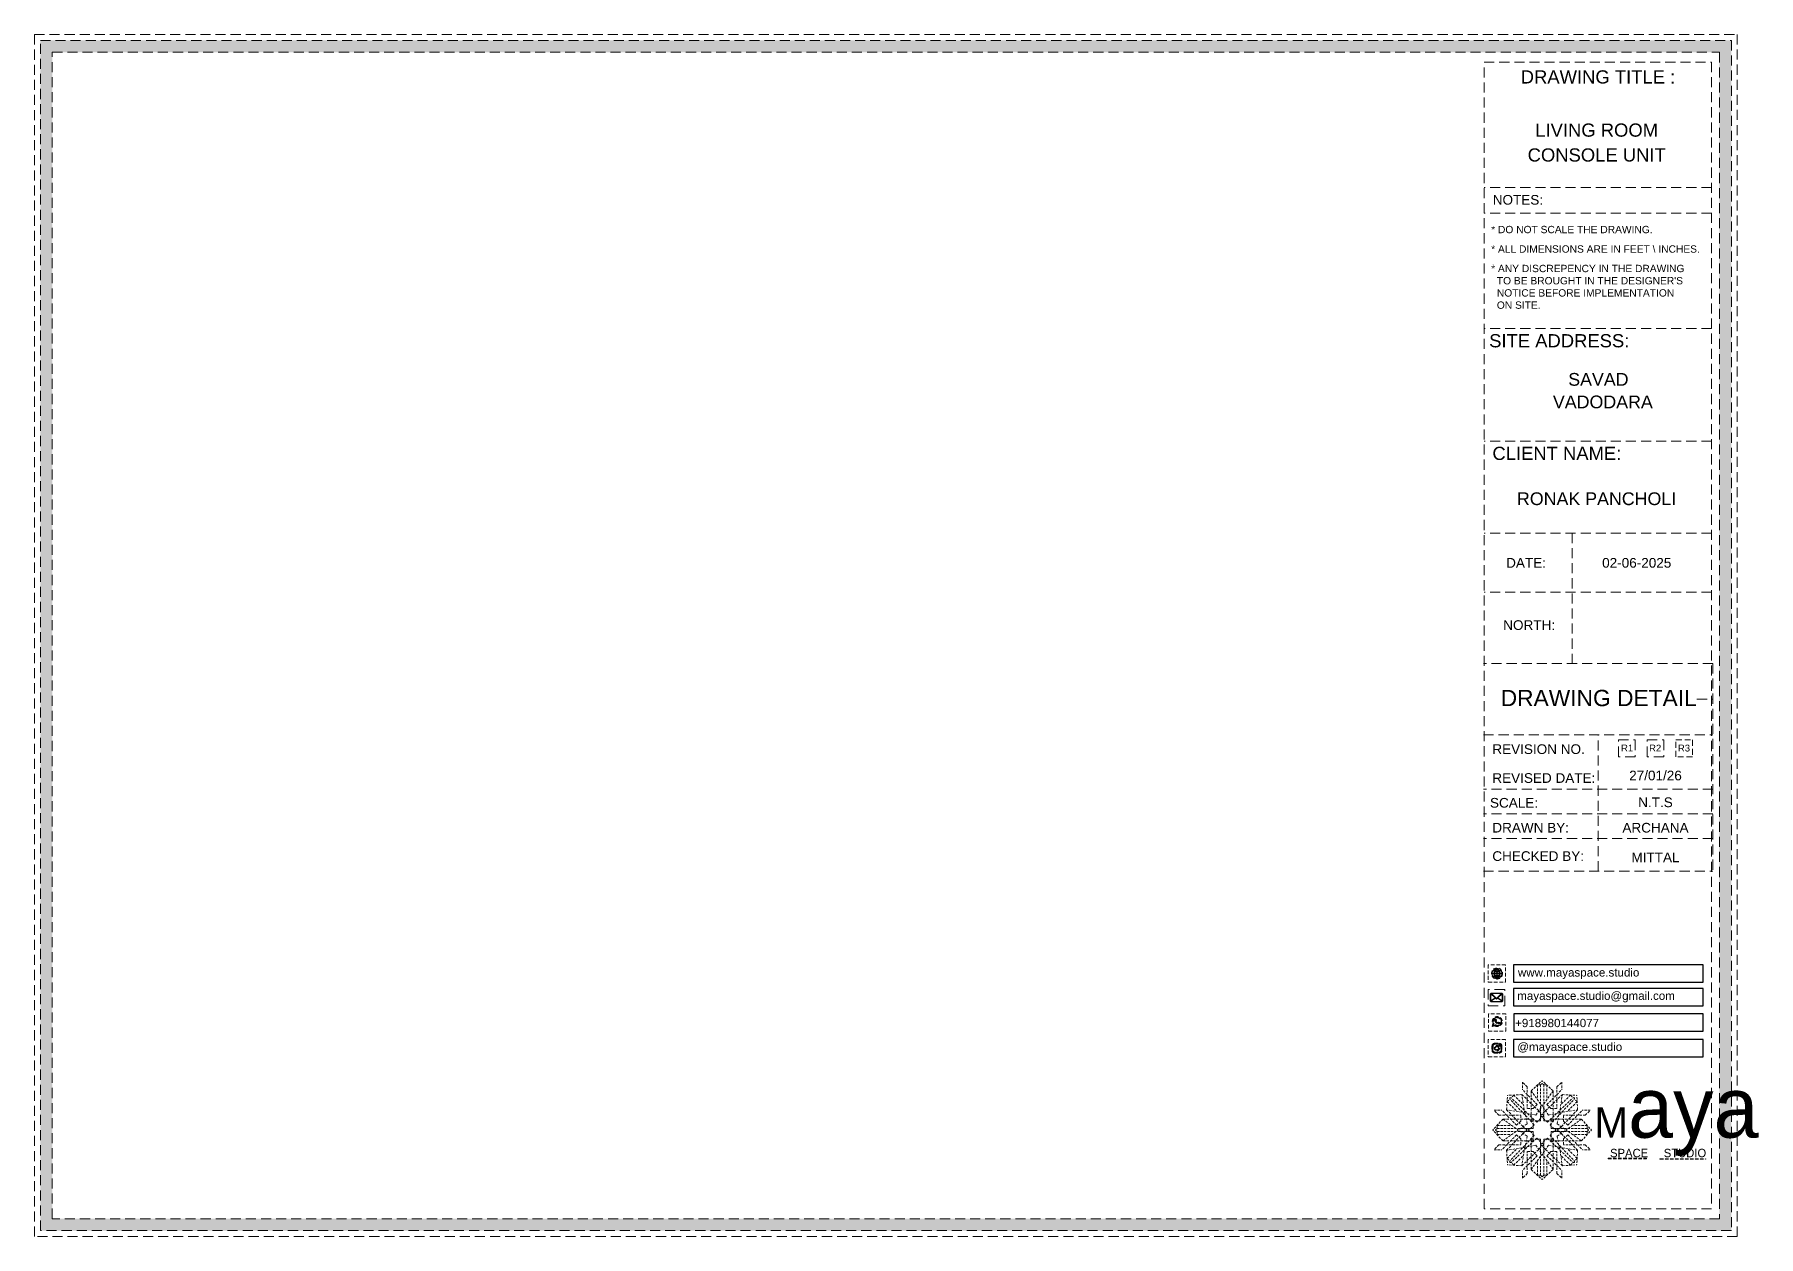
# Model space of a CAD drawing. Header units: millimetres. Extents: x 35877 to 3066687, y -650199 to -40525.
# Drawn here: x 145892.8 to 146064.2, y -179652 to -179532.5 of the extents above; entities that cross this region are included whole.
import ezdxf
from ezdxf.enums import TextEntityAlignment as Align

# ---------------------------------------------------------------- set-up
doc = ezdxf.new("R2010")
doc.units = ezdxf.units.MM
doc.header["$MEASUREMENT"] = 0
doc.linetypes.add('DASHEDX2', pattern=[1.5, 1, -0.5])
doc.layers.add('Dimension', color=10, linetype='DASHEDX2', lineweight=20)
doc.layers.add('NAME PLATE', color=7, linetype='Continuous', lineweight=25)
doc.styles.add('Arial', font='arial.ttf')
doc.styles.get("Standard").update_dxf_attribs({"font": 'arial.ttf', "height": 6})

# ---------------------------------------------------------------- blocks, each defined once
blk = doc.blocks.new('FSFSF')
at = {"color": 42, "lineweight": 5, "true_color": 0xe0ac11}
for p, q in [((28600.03, 143.51), (28600.03, 140.16)), ((28602.15, 141.41), (28600.03, 143.51)), ((28603.86, 139.69), (28608.58, 144.08)), ((28607.9, 142.22), (28608.58, 142.85)), ((28613.31, 139.69), (28608.58, 144.08)), ((28609.27, 142.22), (28608.59, 142.85)), ((28615.02, 141.41), (28617.14, 143.51)), ((28617.14, 143.51), (28617.14, 140.16)), ((28593.19, 131.45), (28593.54, 137.71)), ((28593.39, 135), (28594.56, 136.12)), ((28593.39, 135), (28597.6, 130.78)), ((28599.8, 138.06), (28593.54, 137.71)), ((28595.12, 136.69), (28594.53, 136.69)), ((28594.56, 136.12), (28594.56, 136.71)), ((28605.17, 124.98), (28594.56, 136.12)), ((28596.24, 137.86), (28595.12, 136.69)), ((28606.27, 126.08), (28595.12, 136.69)), ((28596.24, 137.86), (28600.47, 133.65)), ((28601.03, 130), (28599.8, 138.06)), ((28599.8, 138.05), (28608.58, 129.56)), ((28606.47, 133.76), (28600.03, 140.16)), ((28602.15, 141.41), (28602.15, 131.95)), ((28603.86, 126.58), (28603.86, 139.69)), ((28603.86, 139.69), (28608.58, 133.02)), ((28607.9, 142.22), (28606.58, 142.22)), ((28606.58, 142.22), (28606.58, 135.84)), ((28607.9, 142.22), (28607.9, 126.58)), ((28613.31, 139.69), (28608.59, 133.02)), ((28617.37, 138.05), (28608.59, 129.56)), ((28609.27, 142.22), (28609.27, 126.58)), ((28609.27, 142.22), (28610.59, 142.22)), ((28610.59, 142.22), (28610.59, 135.84)), ((28610.7, 133.76), (28617.14, 140.16)), ((28610.9, 126.08), (28622.05, 136.69)), ((28612.02, 124.98), (28622.62, 136.12)), ((28613.31, 126.58), (28613.31, 139.69)), ((28615.02, 141.41), (28615.02, 131.95)), ((28616.14, 130), (28617.37, 138.06)), ((28620.93, 137.86), (28616.7, 133.65)), ((28617.37, 138.06), (28623.63, 137.71)), ((28623.8, 135), (28619.59, 130.78)), ((28620.93, 137.86), (28622.05, 136.69)), ((28622.05, 136.69), (28622.64, 136.69)), ((28622.62, 136.12), (28622.62, 136.71)), ((28623.8, 135), (28622.62, 136.12)), ((28624, 131.45), (28623.65, 137.71)), ((28591.56, 127.39), (28587.17, 122.66)), ((28587.73, 131.22), (28591.08, 131.22)), ((28589.84, 129.1), (28587.73, 131.22)), ((28589.84, 129.1), (28599.29, 129.1)), ((28597.49, 124.78), (28591.08, 131.22)), ((28604.66, 127.39), (28591.56, 127.39)), ((28591.56, 127.39), (28598.23, 122.67)), ((28593.19, 131.45), (28601.69, 122.67)), ((28601.25, 130.22), (28593.19, 131.45)), ((28599.29, 126.5), (28599.29, 129.1)), ((28605.86, 129.18), (28601.03, 130)), ((28602.07, 125.39), (28601.25, 130.22)), ((28604.75, 131.95), (28602.15, 131.95)), ((28603.68, 126.54), (28603.68, 127.39)), ((28604.71, 127.57), (28603.86, 127.57)), ((28604.66, 123.35), (28604.66, 127.39)), ((28604.7, 126.58), (28604.71, 127.57)), ((28606.47, 133.76), (28604.75, 131.95)), ((28605.86, 129.18), (28608.58, 133.02)), ((28606.27, 126.08), (28608.58, 128.27)), ((28607.9, 128.92), (28608.58, 129.56)), ((28607.9, 128.92), (28608.58, 128.27)), ((28611.31, 129.18), (28608.59, 133.02)), ((28609.27, 128.92), (28608.59, 129.56)), ((28609.27, 128.92), (28608.59, 128.27)), ((28610.9, 126.08), (28608.59, 128.27)), ((28610.7, 133.76), (28612.42, 131.95)), ((28611.31, 129.18), (28616.14, 130)), ((28612.42, 131.95), (28615.02, 131.95)), ((28612.46, 126.58), (28612.46, 127.57)), ((28612.46, 127.57), (28613.31, 127.57)), ((28612.52, 123.35), (28612.52, 127.39)), ((28612.52, 127.39), (28625.63, 127.39)), ((28613.51, 126.54), (28613.51, 127.39)), ((28615.12, 125.39), (28615.94, 130.22)), ((28623.99, 131.45), (28615.5, 122.67)), ((28615.94, 130.22), (28624, 131.45)), ((28627.34, 129.1), (28617.89, 129.1)), ((28617.89, 126.5), (28617.89, 129.1)), ((28625.63, 127.39), (28618.96, 122.67)), ((28619.7, 124.78), (28626.1, 131.22)), ((28625.63, 127.39), (28630.02, 122.66)), ((28629.45, 131.22), (28626.1, 131.22)), ((28627.34, 129.1), (28629.45, 131.22)), ((28591.56, 117.94), (28587.17, 122.66)), ((28589.03, 123.35), (28588.4, 122.67)), ((28589.03, 121.98), (28588.4, 122.65)), ((28589.03, 123.35), (28589.03, 124.67)), ((28589.03, 124.67), (28595.4, 124.67)), ((28589.03, 123.35), (28604.66, 123.35)), ((28589.03, 121.98), (28604.66, 121.98)), ((28589.03, 121.98), (28589.03, 120.66)), ((28589.03, 120.66), (28595.4, 120.66)), ((28597.49, 120.54), (28591.08, 114.11)), ((28591.56, 117.94), (28598.23, 122.65)), ((28593.19, 113.88), (28601.69, 122.65)), ((28605.17, 120.35), (28594.56, 109.2)), ((28597.49, 124.78), (28599.29, 126.5)), ((28597.49, 120.54), (28599.29, 118.83)), ((28602.07, 125.39), (28598.23, 122.67)), ((28602.07, 119.94), (28598.23, 122.65)), ((28602.07, 119.94), (28601.25, 115.1)), ((28602.33, 123.35), (28601.69, 122.67)), ((28602.33, 121.98), (28601.69, 122.65)), ((28602.33, 123.35), (28602.97, 122.67)), ((28602.33, 121.98), (28602.97, 122.65)), ((28605.17, 124.98), (28602.97, 122.67)), ((28605.17, 120.35), (28602.97, 122.65)), ((28604.66, 126.54), (28603.68, 126.54)), ((28607.9, 126.58), (28603.86, 126.58)), ((28604.66, 121.98), (28604.66, 117.94)), ((28609.27, 126.58), (28613.31, 126.58)), ((28612.02, 124.98), (28614.21, 122.67)), ((28612.02, 120.35), (28614.21, 122.65)), ((28612.02, 120.35), (28622.62, 109.2)), ((28612.52, 126.54), (28613.51, 126.54)), ((28628.16, 123.35), (28612.52, 123.35)), ((28612.52, 121.98), (28612.52, 117.94)), ((28628.16, 121.98), (28612.52, 121.98)), ((28614.85, 123.35), (28614.21, 122.67)), ((28614.85, 121.98), (28614.21, 122.65)), ((28614.85, 123.35), (28615.5, 122.67)), ((28614.85, 121.98), (28615.5, 122.65)), ((28615.12, 125.39), (28618.96, 122.67)), ((28615.12, 119.94), (28618.96, 122.65)), ((28615.12, 119.94), (28615.94, 115.1)), ((28623.99, 113.88), (28615.5, 122.65)), ((28619.7, 124.78), (28617.89, 126.5)), ((28619.7, 120.54), (28617.89, 118.83)), ((28625.63, 117.94), (28618.96, 122.65)), ((28619.7, 120.54), (28626.1, 114.11)), ((28628.16, 124.67), (28621.78, 124.67)), ((28628.16, 120.66), (28621.78, 120.66)), ((28625.63, 117.94), (28630.02, 122.66)), ((28628.16, 123.35), (28628.16, 124.67)), ((28628.16, 123.35), (28628.78, 122.67)), ((28628.16, 121.98), (28628.78, 122.65)), ((28628.16, 121.98), (28628.16, 120.66)), ((28589.84, 116.23), (28587.73, 114.11)), ((28587.73, 114.11), (28591.08, 114.11)), ((28589.84, 116.23), (28599.29, 116.23)), ((28604.66, 117.94), (28591.56, 117.94)), ((28601.25, 115.1), (28593.19, 113.87)), ((28593.19, 113.87), (28593.54, 107.62)), ((28593.39, 110.32), (28597.6, 114.55)), ((28606.27, 119.15), (28595.12, 108.54)), ((28599.29, 118.83), (28599.29, 116.23)), ((28599.8, 107.17), (28608.58, 115.67)), ((28601.03, 115.23), (28599.8, 107.17)), ((28605.86, 116.05), (28601.03, 115.23)), ((28602.15, 103.82), (28602.15, 113.27)), ((28604.75, 113.27), (28602.15, 113.27)), ((28604.66, 118.78), (28603.68, 118.78)), ((28603.68, 118.78), (28603.68, 117.94)), ((28607.9, 118.65), (28603.86, 118.65)), ((28603.86, 118.65), (28603.86, 105.54)), ((28604.71, 117.66), (28603.86, 117.66)), ((28604.7, 118.65), (28604.71, 117.66)), ((28606.47, 111.47), (28604.75, 113.27)), ((28605.86, 116.05), (28608.58, 112.21)), ((28606.27, 119.15), (28608.58, 116.96)), ((28607.9, 103.01), (28607.9, 118.65)), ((28607.9, 116.31), (28608.58, 116.96)), ((28607.9, 116.31), (28608.58, 115.67)), ((28610.9, 119.15), (28608.59, 116.96)), ((28609.27, 116.31), (28608.59, 116.96)), ((28609.27, 116.31), (28608.59, 115.67)), ((28611.31, 116.05), (28608.59, 112.21)), ((28617.37, 107.17), (28608.59, 115.67)), ((28609.27, 118.65), (28613.31, 118.65)), ((28609.27, 103.01), (28609.27, 118.65)), ((28610.7, 111.47), (28612.42, 113.27)), ((28610.9, 119.15), (28622.05, 108.54)), ((28611.31, 116.05), (28616.14, 115.23)), ((28612.42, 113.27), (28615.02, 113.27)), ((28612.46, 118.65), (28612.46, 117.66)), ((28612.46, 117.66), (28613.31, 117.66)), ((28612.52, 118.78), (28613.51, 118.78)), ((28612.52, 117.94), (28625.63, 117.94)), ((28613.31, 118.65), (28613.31, 105.54)), ((28613.51, 118.78), (28613.51, 117.94)), ((28615.02, 103.82), (28615.02, 113.27)), ((28615.94, 115.1), (28624, 113.87)), ((28616.14, 115.23), (28617.37, 107.17)), ((28617.89, 118.83), (28617.89, 116.23)), ((28627.34, 116.23), (28617.89, 116.23)), ((28623.8, 110.32), (28619.59, 114.55)), ((28624, 113.87), (28623.65, 107.62)), ((28629.45, 114.11), (28626.1, 114.11)), ((28627.34, 116.23), (28629.45, 114.11)), ((28593.39, 110.32), (28594.56, 109.2)), ((28599.8, 107.17), (28593.54, 107.52)), ((28595.12, 108.54), (28594.53, 108.54)), ((28594.56, 109.2), (28594.56, 108.61)), ((28596.24, 107.37), (28595.12, 108.54)), ((28596.24, 107.37), (28600.47, 111.58)), ((28606.47, 111.47), (28600.03, 105.07)), ((28600.03, 101.71), (28600.03, 105.07)), ((28603.86, 105.54), (28608.58, 112.21)), ((28603.86, 105.54), (28608.58, 101.15)), ((28606.58, 103.01), (28606.58, 109.38)), ((28613.31, 105.54), (28608.58, 101.15)), ((28613.31, 105.54), (28608.59, 112.21)), ((28610.59, 103.01), (28610.59, 109.38)), ((28610.7, 111.47), (28617.14, 105.07)), ((28620.93, 107.37), (28616.7, 111.58)), ((28617.14, 101.71), (28617.14, 105.07)), ((28617.37, 107.17), (28623.63, 107.52)), ((28620.93, 107.37), (28622.05, 108.54)), ((28622.05, 108.54), (28622.64, 108.54)), ((28623.8, 110.32), (28622.62, 109.2)), ((28622.62, 109.2), (28622.62, 108.61)), ((28602.15, 103.82), (28600.03, 101.71)), ((28607.9, 103.01), (28606.58, 103.01)), ((28607.9, 103.01), (28608.58, 102.38)), ((28609.27, 103.01), (28608.59, 102.38)), ((28609.27, 103.01), (28610.59, 103.01)), ((28615.02, 103.82), (28617.14, 101.71))]:
    blk.add_line(p, q, dxfattribs=at)
blk = doc.blocks.new('hgwg')
at = {"layer": 'Dimension', "true_color": 0xd39e00}
h = blk.add_hatch(color=42, dxfattribs=at)
h.dxf.hatch_style = 1
h.paths.add_polyline_path([(27505.71, 45.05), (27494.27, 45.05), (27494.27, 44.9), (27505.71, 44.9)])
h = blk.add_hatch(color=42, dxfattribs=at)
h.dxf.hatch_style = 1
h.paths.add_polyline_path([(27523.3, 44.9), (27509.68, 44.9), (27509.68, 44.75), (27523.3, 44.75)])
at = {"layer": 'Dimension', "color": 42, "true_color": 0xd39e00}
for p, q in [((27494.27, 45.05), (27505.71, 45.05)), ((27494.27, 44.9), (27494.27, 45.05)), ((27494.27, 44.9), (27505.71, 44.9)), ((27505.71, 45.05), (27505.71, 44.9)), ((27509.68, 44.9), (27523.3, 44.9)), ((27509.68, 44.9), (27509.68, 44.75)), ((27509.68, 44.75), (27523.3, 44.75)), ((27523.3, 44.75), (27523.3, 44.9))]:
    blk.add_line(p, q, dxfattribs=at)
at = {"layer": 'Dimension', "color": 42, "true_color": 0xd39e00, "attachment_point": 1}
for s, width, insert, char_height in [('{\\fCinzel|b0|i0|c0|p2;\\H1.5x;M\\fAmsterdam One|b0|i0|c0|p2;\\H2x;aya}', 85.3277, (27490.17, 69.17), 6), ('{\\fCinzel|b0|i0|c0|p0;SPACE     STUDIO}', 66.129, (27494.83, 47.86), 2.5)]:
    blk.add_mtext_dynamic_manual_height_columns(s, width=width, gutter_width=30, heights=[0], dxfattribs=dict(at, insert=insert, char_height=char_height))
blk = doc.blocks.new('aggerg')
at = {"layer": 'Dimension', "color": 42, "true_color": 0xd39e00}
blk.add_lwpolyline([(-1.41, 1.41), (1.41, 1.41), (1.41, -1.41), (-1.41, -1.41)], close=True, dxfattribs=at)
at = {"layer": 'NAME PLATE', "lineweight": 0, "insert": (-0.03, 0.62), "char_height": 1.151, "width": 2.2458, "attachment_point": 2, "style": 'Arial'}
blk.add_mtext('R3', dxfattribs=at)
blk = doc.blocks.new('QEGW4TG')
at = {"layer": 'Dimension', "true_color": 0x000000}
h = blk.add_hatch(color=18, dxfattribs=at)
h.dxf.hatch_style = 1
h.paths.add_polyline_path([(2.69, 1.93, 0.170513), (2.95, 1.97, 0.190337), (3.11, 2.18, 0.316231), (3.07, 2.28), (2.79, 2.37, 0.273721), (2.69, 2.34, 0.040749), (2.63, 2.27, -0.441282), (2.53, 2.25, -0.11828), (2.06, 2.64, -0.441282), (2.07, 2.74, 0.040749), (2.13, 2.81, 0.290083), (2.14, 2.92), (2.01, 3.18, 0.316231), (1.91, 3.2, 0.190337), (1.73, 3, 0.170513), (1.72, 2.74, 0.252784)], flags=0)
h.paths.add_polyline_path([(1.19, 1.98), (1.03, 1.3, 0.550912), (1.11, 1.23), (1.75, 1.39, 6.344125)])
h.paths.add_polyline_path([(1.81, 1.7), (1.4, 1.6), (1.5, 2.03, -9.071339)], flags=16)
h.paths.add_polyline_path([(3.11, 2.16, -0.17811), (2.95, 1.97, -0.170513), (2.69, 1.93, -0.252784), (1.72, 2.74, -0.170513), (1.73, 3, -0.17811), (1.89, 3.19, -0.370089), (2.01, 3.18), (2.14, 2.92, -0.307185), (2.13, 2.8, -0.041087), (2.06, 2.73, 0.321676), (2.05, 2.65, 0.126524), (2.55, 2.24, 0.312216), (2.62, 2.26, -0.041087), (2.68, 2.34, -0.290673), (2.79, 2.37), (3.07, 2.28, -0.370089)], flags=0)
h = blk.add_hatch(color=18, dxfattribs=at)
h.dxf.hatch_style = 1
h.paths.add_polyline_path([(2.79, 2.37, 0.273721), (2.69, 2.34, 0.040749), (2.63, 2.27, -0.441282), (2.53, 2.25, -0.11828), (2.06, 2.64, -0.441282), (2.07, 2.74, 0.040749), (2.13, 2.81, 0.290083), (2.14, 2.92), (2.01, 3.18, 0.316231), (1.91, 3.2, 0.190337), (1.73, 3, 0.170513), (1.72, 2.74, 0.252784), (2.69, 1.93, 0.170513), (2.95, 1.97, 0.190337), (3.11, 2.18, 0.316231), (3.07, 2.28)])
for p, q in [((1.19, 1.98), (1.03, 1.3)), ((1.1, 1.23), (1.75, 1.39)), ((1.5, 2.03), (1.4, 1.6)), ((1.4, 1.6), (1.81, 1.7)), ((2.01, 3.18), (2.14, 2.92)), ((3.07, 2.28), (2.8, 2.36))]:
    blk.add_line(p, q)
blk.add_lwpolyline([(0, 0), (4.68, 0), (4.68, 4.68), (0, 4.68)], close=True)
for centre, radius, start, end in [((1.09, 1.29), 0.0598, 164.8483, 282.1458), ((2.39, 2.56), 1.34, 241.4727, 205.6422), ((2.39, 2.56), 1.04, 235.9962, 210.8333), ((2.09, 2.87), 0.39, 159.7007, 198.4072), ((2.96, 3.23), 1.33, 201.4218, 258.1669), ((2.07, 2.87), 0.364, 118.9685, 159.3648), ((1.94, 3.12), 0.0896, 41.8985, 123.1344), ((2.11, 2.68), 0.066, 135.9932, 224.8892), ((1.67, 3.16), 0.586, 312.4617, 321.8728), ((3.12, 3.42), 1.31, 216.5455, 243.5279), ((2.05, 2.87), 0.104, 320.3924, 28.6971), ((2.57, 2.3), 0.066, 234.2482, 323.1441), ((3.11, 1.94), 0.586, 137.2645, 146.6756), ((2.76, 2.27), 0.104, 70.4402, 138.745), ((2.75, 2.31), 0.39, 260.7301, 299.4366), ((2.76, 2.29), 0.364, 299.7725, 340.1688), ((3.03, 2.2), 0.0896, 336.0029, 57.2388)]:
    blk.add_arc(centre, radius, start, end)
blk = doc.blocks.new('ASGERG')
at = {"layer": 'Dimension', "true_color": 0x000000}
h = blk.add_hatch(color=18, dxfattribs=at)
h.dxf.hatch_style = 1
h.paths.add_polyline_path([(0.99, 1.7, 0.353872), (1.69, 1.03), (2.96, 1.03, 0.353872), (3.66, 1.7), (3.66, 2.99, 0.353872), (2.96, 3.67), (1.69, 3.67, 0.353872), (0.99, 2.99)])
h.paths.add_polyline_path([(1.27, 2.97, -0.353872), (1.72, 3.4), (2.94, 3.4, -0.353872), (3.38, 2.97), (3.38, 1.72, -0.353872), (2.94, 1.3), (1.72, 1.3, -0.353872), (1.27, 1.72)], flags=16)
h.paths.add_polyline_path([(3.02, 2.35, -1), (1.64, 2.35, -1)], flags=0)
h.paths.add_polyline_path([(2.74, 2.35, -1), (1.92, 2.35, -1)], flags=0)
h.paths.add_polyline_path([(2.86, 3.02, -1), (3.19, 3.02, -1)], flags=0)
h.paths.add_polyline_path([(1.64, 2.35, 1), (3.02, 2.35, 1)], flags=0)
h = blk.add_hatch(color=18, dxfattribs=at)
h.dxf.hatch_style = 1
h.paths.add_polyline_path([(1.64, 2.35, 1), (3.02, 2.35, 1)])
h.paths.add_polyline_path([(2.74, 2.35, -1), (1.92, 2.35, -1)], flags=16)
h = blk.add_hatch(color=18, dxfattribs=at)
h.dxf.hatch_style = 1
h.paths.add_polyline_path([(3.19, 3.02, 1), (2.86, 3.02, 1)])
for p, q in [((0.99, 2.99), (0.99, 1.7)), ((1.27, 2.97), (1.27, 1.72)), ((1.69, 3.67), (2.96, 3.67)), ((1.69, 1.03), (2.96, 1.03)), ((2.94, 3.4), (1.72, 3.4)), ((2.94, 1.3), (1.72, 1.3)), ((3.38, 2.97), (3.38, 1.72)), ((3.66, 2.99), (3.66, 1.7))]:
    blk.add_line(p, q)
blk.add_lwpolyline([(0, 0), (4.68, 0), (4.68, 4.68), (0, 4.68)], close=True)
for centre, radius in [((2.33, 2.35), 0.694), ((2.33, 2.35), 0.414), ((3.02, 3.02), 0.168)]:
    blk.add_circle(centre, radius)
for centre, radius, start, end in [((1.76, 2.89), 0.778, 94.8631, 172.8127), ((1.76, 1.8), 0.778, 187.1873, 265.1369), ((1.76, 2.91), 0.491, 94.8631, 172.8127), ((1.76, 1.78), 0.491, 187.1873, 265.1369), ((2.9, 2.91), 0.491, 7.1873, 85.1369), ((2.9, 1.78), 0.491, 274.8631, 352.8127), ((2.89, 2.89), 0.778, 7.1873, 85.1369), ((2.89, 1.8), 0.778, 274.8631, 352.8127)]:
    blk.add_arc(centre, radius, start, end)
blk = doc.blocks.new('DTGWEGEARG')
at = {"layer": 'Dimension', "true_color": 0x000000}
h = blk.add_hatch(color=18, dxfattribs=at)
h.dxf.hatch_style = 1
h.paths.add_polyline_path([(3.83, 2.34, 1), (0.85, 2.34, 1)])
h.paths.add_polyline_path([(2.51, 1.01, 0.105795), (2.96, 1.58, -0.055205), (3.3, 1.41, -0.169822)], flags=16)
h.paths.add_polyline_path([(2.41, 1.12), (2.41, 1.69, -0.058279), (2.81, 1.63, -0.103353)], flags=16)
h.paths.add_polyline_path([(2.26, 1.13, -0.101741), (1.87, 1.63, -0.057171), (2.26, 1.69)], flags=16)
h.paths.add_polyline_path([(2.17, 1.01, -0.169822), (1.38, 1.41, -0.055205), (1.72, 1.58, 0.105795)], flags=16)
h.paths.add_polyline_path([(3.02, 1.72, 0.081336), (3.13, 2.27), (3.68, 2.27, -0.152069), (3.4, 1.52, 0.05687)], flags=16)
h.paths.add_polyline_path([(2.87, 1.77, 0.061945), (2.41, 1.84), (2.41, 2.27), (2.98, 2.27, -0.081344)], flags=16)
h.paths.add_polyline_path([(2.26, 1.84, 0.060923), (1.8, 1.77, -0.081344), (1.7, 2.27), (2.26, 2.27)], flags=16)
h.paths.add_polyline_path([(1.66, 1.72, 0.05687), (1.28, 1.52, -0.152069), (1, 2.27), (1.55, 2.27, 0.081336)], flags=16)
h.paths.add_polyline_path([(2.41, 2.42), (2.41, 2.83, 0.061945), (2.87, 2.91, -0.080009), (2.98, 2.42)], flags=16)
h.paths.add_polyline_path([(3.13, 2.42, 0.080116), (3.02, 2.96, 0.05687), (3.4, 3.16, 0.028258), (3.3, 3.27, -0.055205), (2.96, 3.1, 0.105795), (2.51, 3.67, -0.36029), (3.68, 2.42)], flags=16)
h.paths.add_polyline_path([(2.26, 2.42), (1.7, 2.42, -0.080009), (1.8, 2.91, 0.060923), (2.26, 2.84)], flags=16)
h.paths.add_polyline_path([(1.55, 2.42), (1, 2.42, -0.150466), (1.28, 3.16, 0.05687), (1.66, 2.96, 0.080116)], flags=16)
h.paths.add_polyline_path([(2.41, 2.98), (2.41, 3.56, -0.103353), (2.81, 3.05, -0.058279)], flags=16)
h.paths.add_polyline_path([(2.26, 2.99, -0.057171), (1.87, 3.05, -0.101741), (2.26, 3.55)], flags=16)
h.paths.add_polyline_path([(1.72, 3.1, -0.055205), (1.38, 3.27, -0.169822), (2.17, 3.67, 0.105795)], flags=16)
blk.add_lwpolyline([(0, 0), (4.68, 0), (4.68, 4.68), (0, 4.68)], close=True)
at = {"layer": 'Dimension', "color": 18, "true_color": 0x000000}
for p, q in [((1, 2.42), (1.55, 2.42)), ((1, 2.27), (1.55, 2.27)), ((1.7, 2.42), (2.26, 2.42)), ((1.7, 2.27), (2.26, 2.27)), ((2.26, 3.55), (2.26, 2.99)), ((2.26, 2.84), (2.26, 2.42)), ((2.26, 2.27), (2.26, 1.84)), ((2.26, 1.69), (2.26, 1.13)), ((2.41, 3.56), (2.41, 2.98)), ((2.41, 2.83), (2.41, 2.42)), ((2.41, 2.42), (2.98, 2.42)), ((2.41, 2.27), (2.98, 2.27)), ((2.41, 2.27), (2.41, 1.84)), ((2.41, 1.69), (2.41, 1.12)), ((3.13, 2.42), (3.68, 2.42)), ((3.13, 2.27), (3.68, 2.27))]:
    blk.add_line(p, q, dxfattribs=at)
blk.add_circle((2.34, 2.34), 1.49, dxfattribs=at)
for centre, radius, start, end in [((2.34, 2.34), 1.34, 142.3819, 176.6093), ((2.34, 2.34), 1.34, 183.0315, 217.6181), ((2.34, 4.74), 1.9, 236.1399, 249.1595), ((2.34, -0.06), 1.9, 110.8405, 123.8601), ((2.34, 2.34), 1.34, 97.3549, 135.9073), ((2.34, 4.74), 1.75, 236.7417, 249.3811), ((2.34, -0.06), 1.75, 110.6189, 123.2583), ((2.34, 2.34), 1.34, 224.0927, 262.6451), ((3.28, 2.34), 1.73, 159.0567, 177.3789), ((3.28, 2.34), 1.73, 182.3435, 200.9433), ((3.28, 2.34), 1.58, 158.8325, 177.1302), ((3.28, 2.34), 1.58, 182.5658, 201.1675), ((3.28, 2.34), 1.73, 129.9301, 154.0867), ((3.28, 2.34), 1.73, 205.9133, 230.0699), ((2.34, 4.74), 1.9, 253.6799, 267.6253), ((2.34, -0.06), 1.9, 92.3747, 106.3201), ((3.28, 2.34), 1.58, 130.1073, 153.3446), ((2.34, 4.74), 1.75, 254.3336, 267.422), ((2.34, -0.06), 1.75, 92.578, 105.6664), ((3.28, 2.34), 1.58, 206.6554, 229.8927), ((1.4, 2.34), 1.58, 26.6554, 50.2584), ((2.34, 4.74), 1.75, 272.3248, 285.6664), ((2.34, 4.74), 1.9, 272.1415, 286.3201), ((2.34, -0.06), 1.9, 73.6799, 87.8585), ((2.34, -0.06), 1.75, 74.3336, 87.6752), ((1.4, 2.34), 1.58, 309.7416, 333.3446), ((2.34, 2.34), 1.34, 3.3907, 82.6451), ((1.4, 2.34), 1.73, 25.9133, 50.0699), ((1.4, 2.34), 1.73, 309.9301, 334.0867), ((2.34, 2.34), 1.34, 277.3549, 315.9073), ((1.4, 2.34), 1.58, 2.8698, 21.1675), ((1.4, 2.34), 1.58, 338.8325, 357.4342), ((2.34, 4.74), 1.75, 290.6189, 303.2583), ((2.34, -0.06), 1.75, 56.7417, 69.3811), ((2.34, 4.74), 1.9, 290.8405, 303.8601), ((1.4, 2.34), 1.73, 2.6211, 20.9433), ((1.4, 2.34), 1.73, 339.0567, 357.6565), ((2.34, -0.06), 1.9, 56.1399, 69.1595), ((2.34, 2.34), 1.34, 322.3819, 356.9685)]:
    blk.add_arc(centre, radius, start, end, dxfattribs=at)

msp = doc.modelspace()

# ---------------------------------------------------------------- hatches: boundary and pattern name
at = {"layer": 'Dimension', "true_color": 0xd39e00, "transparency": 33554687}
h = msp.add_hatch(color=42, dxfattribs=at)
h.paths.add_polyline_path([(145893.3589, -179533.0755), (145893.3589, -179651.4043), (146061.4694, -179651.4043), (146061.4694, -179533.0755)])
h.paths.add_polyline_path([(145894.5388, -179534.2553), (146060.2895, -179534.2553), (146060.2895, -179650.2244), (145894.5388, -179650.2244)], flags=16)
at = {"layer": 'Dimension', "true_color": 0x000000, "transparency": 33554687}
h = msp.add_hatch(color=18, dxfattribs=at)
h.dxf.hatch_style = 1
h.paths.add_polyline_path([(146038.6173, -179628.6722, 0.41421356), (146038.7426, -179628.547), (146038.7426, -179627.9206, 0.41421356), (146038.6173, -179627.7953), (146037.6221, -179627.7953, 0.41421356), (146037.4968, -179627.9206), (146037.4968, -179628.547, 0.41421356), (146037.6221, -179628.6722)])
h.paths.add_polyline_path([(146038.2121, -179628.2948), (146038.6727, -179628.6023, -0.19891237), (146038.6173, -179628.6252), (146037.6221, -179628.6252, -0.19891237), (146037.5667, -179628.6023), (146038.0273, -179628.2948), (146038.1197, -179628.3813)], flags=16)
h.paths.add_polyline_path([(146038.1197, -179628.3169), (146037.6131, -179627.8428, -0.02878333), (146037.6221, -179627.8423), (146038.6173, -179627.8423, -0.02878333), (146038.6263, -179627.8428)], flags=16)
h.paths.add_polyline_path([(146038.2473, -179628.2619), (146038.6719, -179627.8645, -0.20248192), (146038.6956, -179627.9206), (146038.6956, -179628.547, -0.04307597), (146038.6945, -179628.5604)], flags=16)
h.paths.add_polyline_path([(146037.9921, -179628.2619), (146037.545, -179628.5604, -0.04307597), (146037.5438, -179628.547), (146037.5438, -179627.9206, -0.20248192), (146037.5675, -179627.8645)], flags=16)

# ---------------------------------------------------------------- linework, layer by layer
at = {"color": 18, "true_color": 0x000000, "transparency": 33554687}
for points in [[(146039.8263, -179626.7102), (146058.6629, -179626.7102), (146058.6629, -179624.9886), (146039.8263, -179624.9886)], [(146039.8263, -179629.06), (146058.6629, -179629.06), (146058.6629, -179627.3384), (146039.8263, -179627.3384)], [(146039.8351, -179631.5664), (146058.6629, -179631.5664), (146058.6629, -179629.8448), (146039.8351, -179629.8448)], [(146039.8263, -179634.1327), (146058.6629, -179634.1327), (146058.6629, -179632.4111), (146039.8263, -179632.4111)]]:
    msp.add_lwpolyline(points, close=True, dxfattribs=at)
at = {"layer": 'Dimension', "color": 42, "true_color": 0xd39e00, "transparency": 33554687}
for p, q in [((146059.4908, -179547.7081), (146036.9017, -179547.7081)), ((146059.4908, -179550.2529), (146036.9017, -179550.2529)), ((146059.4908, -179561.7337), (146036.9017, -179561.7337)), ((146059.4908, -179572.9303), (146036.9017, -179572.9303)), ((146059.4908, -179582.0537), (146036.9017, -179582.0537)), ((146045.6416, -179582.0537), (146045.6416, -179595.0219)), ((146059.4908, -179587.9237), (146036.9017, -179587.9237)), ((146059.6276, -179595.0219), (146036.8319, -179595.0219)), ((146059.6276, -179595.0219), (146059.6276, -179615.669)), ((146058.0553, -179598.5614), (146059.6276, -179598.5614)), ((146036.8319, -179602.1009), (146059.6276, -179602.1009)), ((146048.2298, -179615.669), (146048.2298, -179602.1009)), ((146059.6276, -179607.5281), (146036.8319, -179607.5281)), ((146059.6276, -179609.9724), (146036.8319, -179609.9724)), ((146059.6276, -179612.4166), (146036.8319, -179612.4166)), ((146036.8319, -179615.669), (146059.6276, -179615.669))]:
    msp.add_line(p, q, dxfattribs=at)
at = {"layer": 'Dimension', "color": 18, "true_color": 0x000000, "transparency": 33554687}
for p, q in [((146037.4968, -179627.9206), (146037.4968, -179628.547)), ((146037.5438, -179627.9206), (146037.5438, -179628.547)), ((146037.545, -179628.5604), (146037.9921, -179628.2619)), ((146037.5675, -179627.8645), (146037.9921, -179628.2619)), ((146037.6131, -179627.8428), (146038.1197, -179628.3169)), ((146037.6221, -179627.7953), (146038.6173, -179627.7953)), ((146037.6221, -179627.8423), (146038.6173, -179627.8423)), ((146038.1197, -179628.3169), (146038.6263, -179627.8428)), ((146038.2473, -179628.2619), (146038.6719, -179627.8645)), ((146038.6945, -179628.5604), (146038.2473, -179628.2619)), ((146038.6956, -179627.9206), (146038.6956, -179628.547)), ((146038.7426, -179627.9206), (146038.7426, -179628.547)), ((146037.5667, -179628.6023), (146038.0273, -179628.2948)), ((146037.6221, -179628.6252), (146038.6173, -179628.6252)), ((146037.6221, -179628.6722), (146038.6173, -179628.6722)), ((146038.0273, -179628.2948), (146038.1197, -179628.3813)), ((146038.1197, -179628.3813), (146038.2121, -179628.2948)), ((146038.6727, -179628.6023), (146038.2121, -179628.2948))]:
    msp.add_line(p, q, dxfattribs=at)
at = {"layer": 'Dimension', "color": 42, "true_color": 0xd39e00, "transparency": 33554687}
for points in [[(145892.769, -179532.4856), (146062.0593, -179532.4856), (146062.0593, -179651.9942), (145892.769, -179651.9942)], [(145893.3589, -179533.0755), (146061.4694, -179533.0755), (146061.4694, -179651.4043), (145893.3589, -179651.4043)], [(145894.5388, -179534.2553), (146060.2895, -179534.2553), (146060.2895, -179650.2244), (145894.5388, -179650.2244)], [(146036.9017, -179649.2534), (146036.9017, -179535.2263), (146059.4908, -179535.2263), (146059.4908, -179649.2534)], [(146050.2475, -179602.626), (146051.911, -179602.626), (146051.911, -179604.2894), (146050.2475, -179604.2894)], [(146053.097, -179602.626), (146054.7604, -179602.626), (146054.7604, -179604.2894), (146053.097, -179604.2894)]]:
    msp.add_lwpolyline(points, close=True, dxfattribs=at)
at = {"layer": 'Dimension', "transparency": 33554687}
msp.add_lwpolyline([(146037.3002, -179629.0729), (146038.9374, -179629.0729), (146038.9374, -179627.4357), (146037.3002, -179627.4357)], close=True, dxfattribs=at)
at = {"layer": 'Dimension', "color": 18, "true_color": 0x000000, "transparency": 33554687}
for centre, radius, start, end in [((146037.6221, -179627.9206), 0.1253, 90, 180), ((146037.6221, -179627.9206), 0.0783, 134.21354, 180), ((146037.6221, -179627.9206), 0.0783, 90, 96.594811), ((146038.6173, -179627.9206), 0.1253, 0, 90), ((146038.6173, -179627.9206), 0.0783, 83.405189, 90), ((146038.6173, -179627.9206), 0.0783, 0, 45.78646), ((146037.6221, -179628.547), 0.1253, 180, 270), ((146037.6221, -179628.547), 0.0783, 180, 189.86619), ((146037.6221, -179628.547), 0.0783, 224.999954, 270), ((146038.6173, -179628.547), 0.1253, 270, 0), ((146038.6173, -179628.547), 0.0783, 270, 315.000046), ((146038.6173, -179628.547), 0.0783, 350.13381, 0)]:
    msp.add_arc(centre, radius, start, end, dxfattribs=at)

# ---------------------------------------------------------------- block references
at = {"layer": 'Dimension', "transparency": 33554687, "xscale": 0.3680304710468591, "yscale": 0.3680304710468591, "zscale": 0.3680304710468591}
msp.add_blockref('DTGWEGEARG', (146037.3092, -179626.7102), dxfattribs=at)
at = {"layer": 'Dimension', "color": 42, "true_color": 0xd39e00, "transparency": 33554687}
for name, p, xscale, yscale, zscale in [('QEGW4TG', (146037.318, -179631.5664), 0.3680304710468591, 0.3680304710468591, 0.3680304710468591), ('ASGERG', (146037.3092, -179634.1327), 0.3680304710468591, 0.3680304710468591, 0.3680304710468591), ('FSFSF', (139492.3635, -179669.4905), 0.2289625225945525, 0.2289625225945525, 0.2289625225945525), ('hgwg', (136862.4426, -179659.2678), 0.3341344528279603, 0.3341344528279603, 0.3341344528279603)]:
    msp.add_blockref(name, p, dxfattribs=dict(at, xscale=xscale, yscale=yscale, zscale=zscale))
at = {"layer": 'NAME PLATE', "transparency": 33554687, "xscale": 0.5899159673785426, "yscale": 0.5899159673785426, "zscale": 0.5899159673785426}
msp.add_blockref('aggerg', (146056.7782, -179603.4577), dxfattribs=at)

# ---------------------------------------------------------------- texts
at = {"color": 18, "true_color": 0x000000, "transparency": 33554687, "char_height": 0.822903, "attachment_point": 1}
for s, width, gutter_width, insert in [('www.mayaspace.studio', 5.526165, 4.6225, (146040.2513, -179625.3248)), ('mayaspace.studio@gmail.com', 3.447605, 2.8838, (146040.1857, -179627.6463)), ('+918980144077', 13.444051, 2.8838, (146039.9728, -179630.3532)), ('@mayaspace.studio', 3.447605, 2.8838, (146040.1857, -179632.719))]:
    msp.add_mtext_dynamic_manual_height_columns(s, width=width, gutter_width=gutter_width, heights=[0], dxfattribs=dict(at, insert=insert))
at = {"layer": 'NAME PLATE', "transparency": 33554687, "style": 'Arial'}
for s, height, p in [('DRAWING TITLE : ', 1.310489, (146048.4641, -179537.3601)), ('LIVING ROOM', 1.310489, (146048.0777, -179542.6468)), ('CONSOLE UNIT', 1.310489, (146048.0834, -179545.1183)), ('NOTES:', 0.96289, (146040.2526, -179549.4057)), ('SITE ADDRESS:', 1.310489, (146044.3617, -179563.5903)), (' SAVAD ', 1.26683, (146048.2516, -179567.4082, -0.06)), ('VADODARA', 1.26683, (146048.6958, -179569.6486, -0.06)), ('CLIENT NAME:', 1.310489, (146044.1229, -179574.7869)), ('RONAK PANCHOLI    ', 1.266832, (146049.0564, -179579.2746, -0.06)), ('DATE:', 0.96289, (146041.0601, -179585.4962)), ('02-06-2025', 0.96289, (146052.0642, -179585.4962)), ('NORTH:', 0.96289, (146041.3674, -179591.6864)), ('DRAWING DETAIL', 1.62019, (146048.2832, -179599.2642)), ('REVISION NO.', 0.962889, (146042.3035, -179604.0199)), ('REVISED DATE: ', 0.962889, (146043.0138, -179606.8908)), ('SCALE:', 0.96289, (146039.8653, -179609.3535)), ('DRAWN BY:', 0.96289, (146041.5182, -179611.8279)), ('ARCHANA', 0.96289, (146053.9287, -179611.8316)), ('CHECKED BY:', 0.962889, (146042.2664, -179614.6527)), ('MITTAL', 0.96289, (146053.9287, -179614.7805))]:
    msp.add_text(s, height=height, dxfattribs=at).set_placement(p, align=Align.CENTER)
for s, p in [('R1', (146050.5025, -179603.7712)), ('R2', (146053.2899, -179603.7712))]:
    msp.add_text(s, height=0.6788, dxfattribs=at).set_placement(p)
at = {"layer": 'NAME PLATE', "transparency": 33554687, "char_height": 0.728261, "width": 28.136517, "attachment_point": 1, "style": 'Arial'}
for s, insert in [('* DO NOT SCALE THE DRAWING.', (146037.5916, -179551.5131)), ('* ALL DIMENSIONS ARE IN FEET \\\\ INCHES.', (146037.5916, -179553.4497)), ("* ANY DISCREPENCY IN THE DRAWING \\P  TO BE BROUGHT IN THE DESIGNER'S\\P  NOTICE BEFORE IMPLEMENTATION \\P  ON SITE.", (146037.5916, -179555.3863))]:
    msp.add_mtext(s, dxfattribs=dict(at, insert=insert))
at = {"layer": 'NAME PLATE', "lineweight": 0, "transparency": 33554687, "char_height": 0.96289, "attachment_point": 2, "style": 'Arial'}
for s, insert, width in [('27/01/26', (146053.9287, -179605.677), 8.344551), ('N.T.S', (146053.9287, -179608.3425), 1.8793)]:
    msp.add_mtext(s, dxfattribs=dict(at, insert=insert, width=width))

doc.saveas('drawing.dxf')
